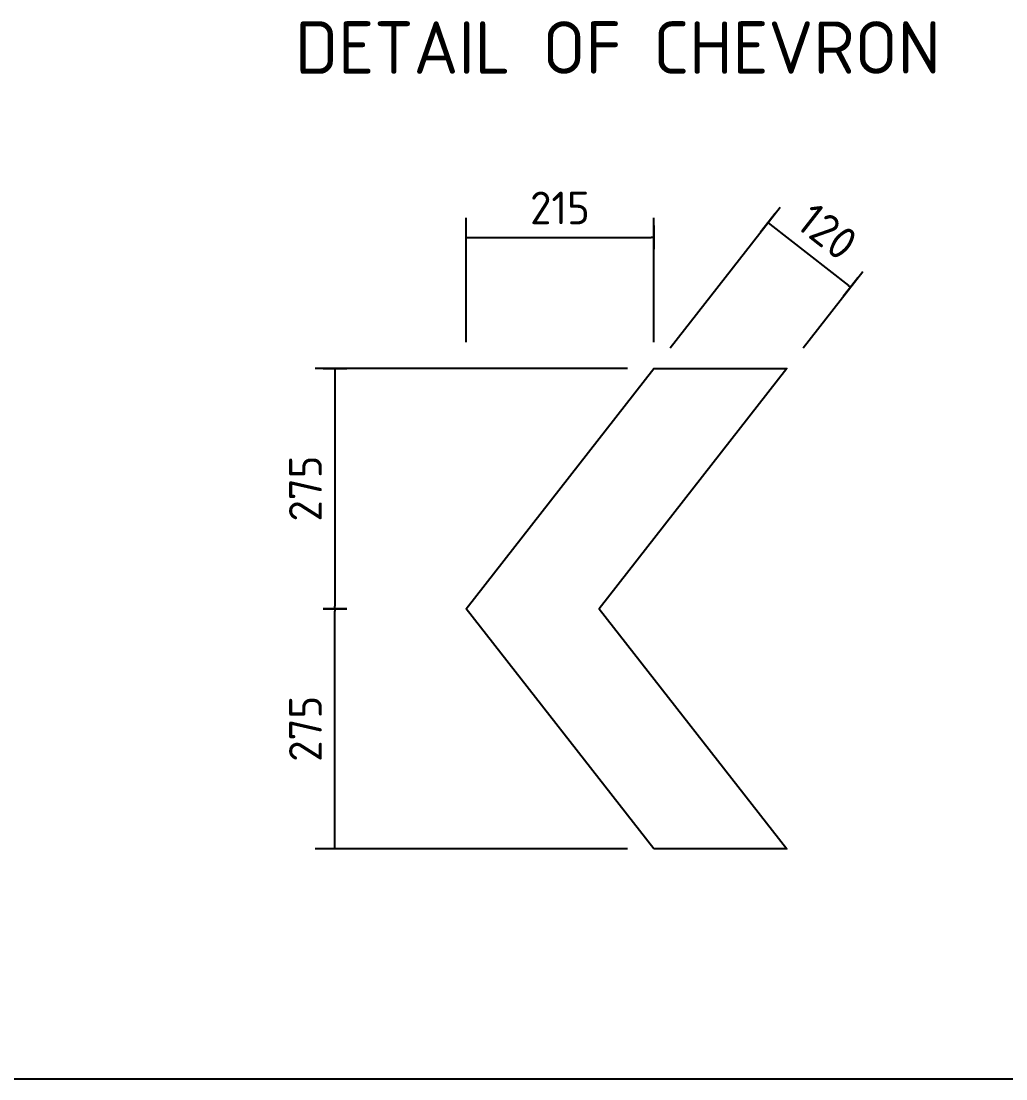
# Model space of a CAD drawing. Extents: x 0 to 420, y 0 to 297.
# Drawn here: x 269.8 to 344.9, y 4.5 to 85.2 of the extents above; entities that cross this region are included whole.
import ezdxf
from ezdxf.enums import TextEntityAlignment as Align

# ---------------------------------------------------------------- set-up
doc = ezdxf.new("R2010")
doc.units = 0
doc.header["$LTSCALE"] = 10
doc.layers.get('0').update_dxf_attribs({"linetype": 'CONTINUOUS'})
doc.layers.get('DEFPOINTS').update_dxf_attribs({"linetype": 'CONTINUOUS'})
for name, color, linetype in [('L18', 4, 'CONTINUOUS'), ('L35', 3, 'CONTINUOUS'), ('NOTES', 1, 'CONTINUOUS'), ('TBLK18', 4, 'CONTINUOUS'), ('TBLK25', 1, 'CONTINUOUS'), ('TBLK35', 3, 'CONTINUOUS'), ('TBLK50', 7, 'CONTINUOUS')]:
    doc.layers.add(name, color=color, linetype=linetype)
doc.styles.add('ISO', font='iso3098b.shx')
doc.dimstyles.new('SIGNSDIM', dxfattribs={"dimtxt": 2.5, "dimasz": 0.2, "dimexe": 1.5, "dimexo": 2, "dimgap": 1, "dimtad": 1, "dimdec": 4, "dimlfac": 15, "dimrnd": 1, "dimdsep": 46, "dimtxsty": 'ISO', "dimblk": 'SGNDIM', "dimcen": 0.09, "dimse2": 1, "dimadec": 0, "dimazin": 0, "dimtfac": 1, "dimtdec": 4, "dimtix": 1, "dimtmove": 0, "dimatfit": 3, "dimldrblk": 'SGNDIM', "dimfxl": 1, "dimtolj": 1, "dimtzin": 0, "dimarcsym": 0})

# ---------------------------------------------------------------- blocks, each defined once
blk = doc.blocks.new('CHEV6')
at = {"layer": 'L35'}
blk.add_lwpolyline([(0, 0), (-14.324, 18.333), (0, 36.667), (10.152, 36.667), (-4.171, 18.333), (10.152, 0)], close=True, dxfattribs=at)
blk = doc.blocks.new('SGNDIM')
for p, q in [((0, 4.5), (0, -4.5)), ((0, 0), (-1, 0))]:
    blk.add_line(p, q)
blk = doc.blocks.new('*D55')
at = {"layer": 'DEFPOINTS', "color": 0, "transparency": 16777216}
for p in [(318.055, 68.71), (303.731, 58.71), (318.055, 58.71)]:
    blk.add_point(p, dxfattribs=at)
at = {"layer": 'NOTES', "color": 0, "lineweight": -2, "transparency": 16777216}
for p, q in [((303.731, 60.71), (303.731, 70.21)), ((318.055, 60.71), (318.055, 70.21)), ((303.931, 68.71), (317.855, 68.71))]:
    blk.add_line(p, q, dxfattribs=at)
at = {"layer": 'NOTES', "color": 0, "lineweight": -2, "transparency": 16777216, "xscale": 0.2, "yscale": 0.2, "zscale": 0.2, "rotation": 180}
blk.add_blockref('SGNDIM', (303.731, 68.71), dxfattribs=at)
at = {"layer": 'NOTES', "color": 0, "lineweight": -2, "transparency": 16777216, "xscale": 0.2, "yscale": 0.2, "zscale": 0.2}
blk.add_blockref('SGNDIM', (318.055, 68.71), dxfattribs=at)
at = {"layer": 'NOTES', "color": 0, "transparency": 16777216, "insert": (310.893, 70.96), "char_height": 2.5, "attachment_point": 5, "style": 'ISO'}
blk.add_mtext('\\A1;215', dxfattribs=at)
blk = doc.blocks.new('*D56')
at = {"layer": 'DEFPOINTS', "color": 0, "transparency": 16777216}
for p in [(333.058, 64.919), (318.055, 58.71), (328.207, 58.71)]:
    blk.add_point(p, dxfattribs=at)
at = {"layer": 'NOTES', "color": 0, "lineweight": -2, "transparency": 16777216}
for p, q in [((319.286, 60.286), (327.678, 71.027)), ((326.912, 69.721), (332.901, 65.042)), ((329.438, 60.286), (333.982, 66.101))]:
    blk.add_line(p, q, dxfattribs=at)
at = {"layer": 'NOTES', "color": 0, "lineweight": -2, "transparency": 16777216, "xscale": 0.2, "yscale": 0.2, "zscale": 0.2}
for p, rotation in [((326.754, 69.844), 141.9999999999992), ((333.058, 64.919), 321.9999999999992)]:
    blk.add_blockref('SGNDIM', p, dxfattribs=dict(at, rotation=rotation))
at = {"layer": 'NOTES', "color": 0, "transparency": 16777216, "insert": (331.291, 69.155), "char_height": 2.5, "attachment_point": 5, "rotation": 322, "style": 'ISO'}
blk.add_mtext('\\A1;120', dxfattribs=at)
blk = doc.blocks.new('*D57')
at = {"layer": 'DEFPOINTS', "color": 0, "transparency": 16777216}
for p in [(293.731, 40.376), (303.731, 40.376), (318.055, 22.043)]:
    blk.add_point(p, dxfattribs=at)
at = {"layer": 'NOTES', "color": 0, "lineweight": -2, "transparency": 16777216}
for p, q in [((293.731, 22.243), (293.731, 40.176)), ((316.055, 22.043), (292.231, 22.043))]:
    blk.add_line(p, q, dxfattribs=at)
at = {"layer": 'NOTES', "color": 0, "lineweight": -2, "transparency": 16777216, "xscale": 0.2, "yscale": 0.2, "zscale": 0.2}
for p, rotation in [((293.731, 40.376), 90), ((293.731, 22.043), 270)]:
    blk.add_blockref('SGNDIM', p, dxfattribs=dict(at, rotation=rotation))
at = {"layer": 'NOTES', "color": 0, "transparency": 16777216, "insert": (291.481, 31.21), "char_height": 2.5, "attachment_point": 5, "rotation": 90, "style": 'ISO'}
blk.add_mtext('\\A1;275', dxfattribs=at)
blk = doc.blocks.new('*D58')
at = {"layer": 'DEFPOINTS', "color": 0, "transparency": 16777216}
for p in [(318.055, 58.71), (293.731, 40.376), (303.731, 40.376)]:
    blk.add_point(p, dxfattribs=at)
at = {"layer": 'NOTES', "color": 0, "lineweight": -2, "transparency": 16777216}
for p, q in [((316.055, 58.71), (292.231, 58.71)), ((293.731, 58.51), (293.731, 40.576))]:
    blk.add_line(p, q, dxfattribs=at)
at = {"layer": 'NOTES', "color": 0, "lineweight": -2, "transparency": 16777216, "xscale": 0.2, "yscale": 0.2, "zscale": 0.2}
for p, rotation in [((293.731, 58.71), 90), ((293.731, 40.376), 270)]:
    blk.add_blockref('SGNDIM', p, dxfattribs=dict(at, rotation=rotation))
at = {"layer": 'NOTES', "color": 0, "transparency": 16777216, "insert": (291.481, 49.543), "char_height": 2.5, "attachment_point": 5, "rotation": 90, "style": 'ISO'}
blk.add_mtext('\\A1;275', dxfattribs=at)
blk = doc.blocks.new('A3BBLK')
at = {"layer": 'TBLK50'}
blk.add_line((13, 4.5), (415.5, 4.5), dxfattribs=at)
blk = doc.blocks.new('a3_in_vtblk std dwg')
blk.add_blockref('A3BBLK', (0, 0))
at = {"layer": 'TBLK18', "style": 'ISO'}
blk.add_attdef('MR_DIRECTORATE', text='', height=1.5, dxfattribs=at).set_placement((381.5, 68.119), align=Align.CENTER)
for tag, p in [('STREET_NAME', (355.514, 62.1)), ('SUBURB_POSTCODE', (388.488, 62.1)), ('TELEPHONE_NO.', (368.306, 59.836)), ('FAX_NO.', (393.555, 59.836))]:
    blk.add_attdef(tag, p, '', height=1.5, dxfattribs=at)
at = {"layer": 'TBLK25', "style": 'ISO'}
for tag, height, p in [('MR_BRANCH', 2, (381.5, 65.199)), ('ROAD_SECTION', 1.75, (384.5, 29.162)), ('SLK', 1.75, (384.5, 26.108)), ('CHAINAGE', 1.75, (384.5, 19.205))]:
    blk.add_attdef(tag, text='', height=height, dxfattribs=at).set_placement(p, align=Align.CENTER)
for tag, p, height in [('FILE_NUMBER', (371.773, 54.237), 2.5), ('DESIGNED_/_DRAWN', (371.773, 49.487), 2), ('VERIFIED', (371.773, 44.487), 2), ('APPROVED', (371.773, 39.487), 2), ('LOCAL_AUTHORITY', (370.48, 16.733), 1.25)]:
    blk.add_attdef(tag, p, '', height=height, dxfattribs=at)
at = {"layer": 'TBLK35', "style": 'ISO', "width": 0.9}
for tag, p in [('ROAD_PROJECT&NUMBER', (384.5, 32.231)), ('DRAWING_DESCRIPTION', (384.5, 22.288))]:
    blk.add_attdef(tag, text='', height=2.5, dxfattribs=at).set_placement(p, align=Align.CENTER)
at = {"layer": 'TBLK50', "style": 'ISO'}
blk.add_attdef('MRWA_DRG_NUMBER', (356.288, 6.085), '', height=5, dxfattribs=at)

msp = doc.modelspace()

# ---------------------------------------------------------------- block references
at = {"layer": 'L18'}
msp.add_blockref('a3_in_vtblk std dwg', (0, 0), dxfattribs=at)
at = {"layer": 'NOTES'}
msp.add_blockref('CHEV6', (318.0546265, 22.0429204), dxfattribs=at)

# ---------------------------------------------------------------- texts
at = {"layer": 'NOTES', "style": 'ISO'}
msp.add_text('DETAIL OF CHEVRON', height=4, dxfattribs=at).set_placement((339.9370963, 81.1977949), align=Align.RIGHT)

# ---------------------------------------------------------------- dimensions: what is measured, and where the dimension line sits
at = {"layer": 'NOTES'}
dim = msp.add_linear_dim(base=(318.0546265, 68.7095871), p1=(303.7310567, 58.7095871), p2=(318.0546265, 58.7095871), dimstyle='SIGNSDIM', override={"dimse2": 0}, dxfattribs=at)
dim.commit()
dim.dimension.update_dxf_attribs({"geometry": '*D55', "text_midpoint": (310.8928416, 70.9595871)})
dim = msp.add_linear_dim(base=(333.0582509, 64.9191966), p1=(318.0546265, 58.7095871), p2=(328.2067723, 58.7095871), angle=142, dimstyle='SIGNSDIM', override={"dimse2": 0}, dxfattribs=at)
dim.commit()
dim.dimension.update_dxf_attribs({"geometry": '*D56', "text_midpoint": (331.2914462, 69.1548667)})
for p1, picture, middle in [((318.0546265, 58.7095871), '*D58', (291.4810567, 49.5429204)), ((318.0546265, 22.0429204), '*D57', (291.4810567, 31.2095871))]:
    dim = msp.add_linear_dim(base=(293.7310567, 40.3762538), p1=p1, p2=(303.7310567, 40.3762538), angle=90, dimstyle='SIGNSDIM', dxfattribs=at)
    dim.commit()
    dim.dimension.update_dxf_attribs({"geometry": picture, "text_midpoint": middle})

doc.saveas('drawing.dxf')
